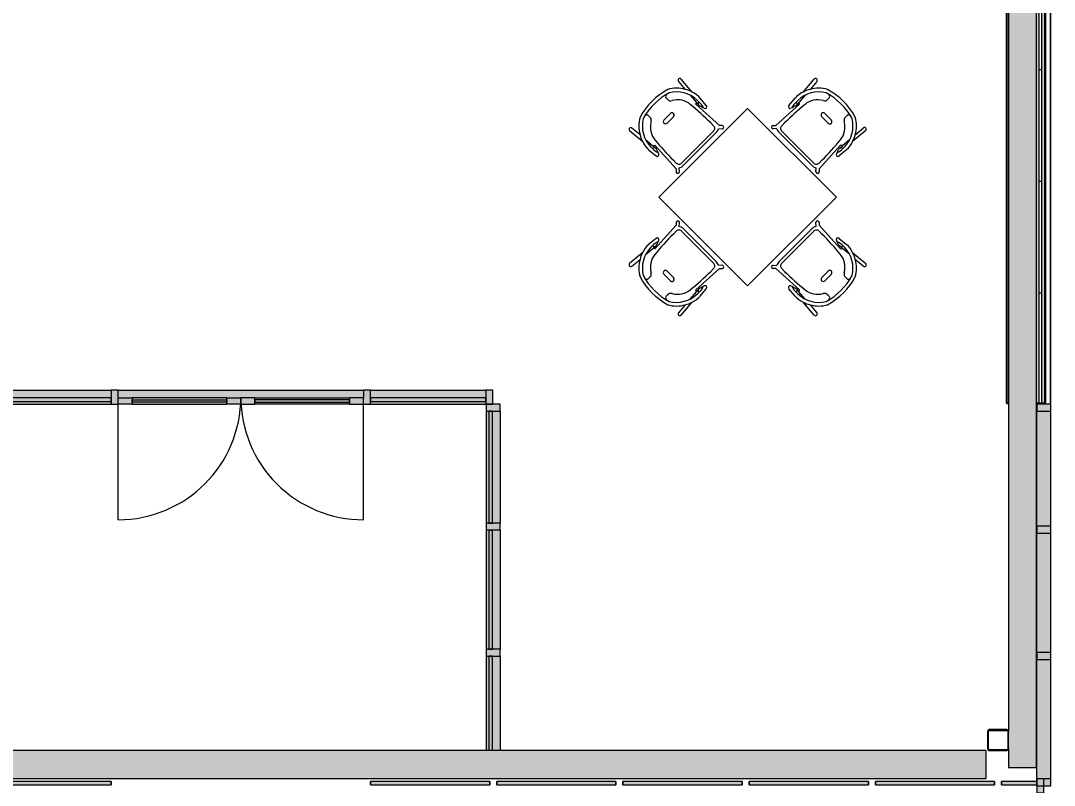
# Model space of a CAD drawing. Header units: inches. Extents: x 20461 to 27285, y -26063 to -19005.
# Drawn here: x 25990.1 to 26286.5, y -22797.3 to -22577.9 of the extents above; entities that cross this region are included whole.
import ezdxf

# ---------------------------------------------------------------- set-up
doc = ezdxf.new("R2010")
doc.units = ezdxf.units.IN
doc.header["$MEASUREMENT"] = 0
for name, color, linetype, lineweight in [('A-ANNO-DIMS', 211, 'Continuous', 9), ('A-ANNO-DIMS-256', 211, 'Continuous', 9), ('A-DOOR', 31, 'Continuous', 9), ('A-GLAZ-CURT', 52, 'Continuous', 9), ('A-GLAZ-CWMG', 51, 'Continuous', 9), ('A-WALL', 113, 'Continuous', 9), ('A-WALL-PATT', 111, 'Continuous', 25), ('C-BLDG-PADS', 91, 'Continuous', 9), ('C-TOPO', 7, 'Continuous', 9), ('I-FURN', 30, 'Continuous', 9), ('L-SITE-WALL', 31, 'Continuous', 9), ('S-BEAM', 12, 'Continuous', 9), ('S-COLS', 52, 'Continuous', 9)]:
    doc.layers.add(name, color=color, linetype=linetype, lineweight=lineweight)
doc.styles.add('Arial_1', font='arial.ttf', dxfattribs={"height": 23.60479})
doc.dimstyles.new('Linear_-_3_32__Arial', dxfattribs={"dimscale": 12, "dimtxt": 24, "dimasz": 2.666667, "dimexe": 2, "dimexo": 1.333333, "dimgap": 1.333333, "dimtad": 1, "dimdec": 0, "dimzin": 1, "dimdsep": 46, "dimlunit": 4, "dimtxsty": 'Arial_1', "dimblk1": 'OBLIQUE', "dimblk2": 'OBLIQUE', "dimsah": 1, "dimcen": 0.09, "dimdle": 2, "dimazin": 0, "dimtfac": 1, "dimtdec": 4, "dimtix": 1, "dimtmove": 1, "dimatfit": 3, "dimfxl": 1, "dimtvp": 1, "dimtfill": 1, "dimfrac": 2, "dimtolj": 1, "dimtzin": 0, "dimarcsym": 2})

# ---------------------------------------------------------------- blocks, each defined once
blk = doc.blocks.new('HSS-Hollow Structural Section-Column - HSS6X6X1_4-V10-Site Plan - Phase 1')
at = {"layer": 'S-COLS', "lineweight": 15}
for p, q in [((2.534, 3), (-2.534, 3)), ((-3, 2.534), (-3, -2.534)), ((-2.767, -2.534), (-2.767, 2.534)), ((-2.534, 2.767), (2.534, 2.767)), ((2.767, 2.534), (2.767, -2.534)), ((3, -2.534), (3, 2.534)), ((2.534, -2.767), (-2.534, -2.767)), ((-2.534, -3), (2.534, -3))]:
    blk.add_line(p, q, dxfattribs=at)
for centre, radius, start, end in [((-2.534, 2.534), 0.466, 90, 180), ((2.534, 2.534), 0.466, 360, 90), ((-2.534, 2.534), 0.233, 90, 180), ((2.534, 2.534), 0.233, 0, 90), ((-2.534, -2.534), 0.466, 180, 270), ((-2.534, -2.534), 0.233, 180, 270), ((2.534, -2.534), 0.466, 270, 360), ((2.534, -2.534), 0.233, 270, 360)]:
    blk.add_arc(centre, radius, start, end, dxfattribs=at)
blk = doc.blocks.new('Girt_C - 8_D-841280-Site Plan - Phase 1')
at = {"layer": 'S-BEAM'}
for points in [[(26273.58, -22792.3), (26273.58, -22348.18), (26273.39, -22348.18), (26273.45, -22792.3)], [(26281.2, -22792.3), (26281.2, -22348.18), (26273.58, -22348.18), (26273.58, -22792.3), (26275.37, -22792.3)], [(26281.34, -22792.3), (26281.39, -22792.3), (26281.34, -22348.18), (26281.2, -22348.18), (26281.2, -22792.3)]]:
    blk.add_hatch(color=256, dxfattribs=at).paths.add_polyline_path(points, flags=0)
for p, q in [((26273.39, -22348.18), (26273.39, -22781.77)), ((26281.39, -22792.3), (26281.39, -22348.18)), ((26273.39, -22786.84), (26273.39, -22792.3)), ((26273.58, -22792.3), (26273.39, -22792.3)), ((26281.2, -22792.3), (26273.58, -22792.3)), ((26281.39, -22792.3), (26281.2, -22792.3))]:
    blk.add_line(p, q, dxfattribs=at)
blk = doc.blocks.new('Girt_C - 8_D-757212-Site Plan - Phase 1')
at = {"layer": 'S-BEAM'}
for points in [[(26266.89, -22787.49), (26266.89, -22787.3), (24627.39, -22787.4), (24627.39, -22787.49), (26163.21, -22787.49)], [(26266.89, -22795.12), (26266.89, -22787.49), (24627.39, -22787.49), (24627.39, -22795.12), (26163.21, -22795.12)], [(26266.89, -22795.3), (26266.89, -22795.12), (24627.39, -22795.21), (24627.39, -22795.3), (26163.21, -22795.3)]]:
    blk.add_hatch(color=256, dxfattribs=at).paths.add_polyline_path(points, flags=0)
for p, q in [((26266.89, -22787.3), (25983.42, -22787.3)), ((26266.89, -22787.3), (26266.89, -22787.49)), ((26266.89, -22787.49), (26266.89, -22795.12)), ((24627.39, -22795.3), (26266.89, -22795.3)), ((26266.89, -22795.12), (26266.89, -22795.3))]:
    blk.add_line(p, q, dxfattribs=at)
blk = doc.blocks.new('Falcon 7700 Series Pedestal Base - 36_ Square Top x 30_ - Wheelchair Height-460525-Site Plan - Phase 1')
at = {"layer": 'I-FURN'}
for p, q in [((18, 18), (-18, 18)), ((-18, 18), (-18, -18)), ((18, -18), (18, 18)), ((-18, -18), (18, -18))]:
    blk.add_line(p, q, dxfattribs=at)
blk = doc.blocks.new('HermanMiller_Collection_Air-Chair_SideChair_Arms - Arms-457867-Site Plan - Phase 1')
at = {"layer": 'I-FURN'}
for p, q in [((-3.55, 10.02), (-8.45, 10.45)), ((-8.45, 9.45), (-5.47, 9.18)), ((-3.35, 9.02), (-0.6, 8.8)), ((2.04, 10.2), (-0.69, 10.45)), ((0.77, 8.78), (2.2, 9.22)), ((9.32, 9.33), (8.79, 8.8)), ((-0.34, 8.32), (-0.6, 8.8)), ((-0.6, 8.8), (0.38, 8.73)), ((8.79, 8.8), (-0.34, 8.32)), ((6.45, 7.57), (7.62, 7.57)), ((8.7, 6.35), (8.7, -6.35)), ((9.17, 7.94), (10.01, 8.64)), ((9.52, -6.69), (9.52, 6.69)), ((-3.6, 1.35), (-3.6, -1.35)), ((-2.35, -1.35), (-2.35, 1.35)), ((-3.35, -9.02), (-0.6, -8.8)), ((-0.6, -8.8), (-0.34, -8.32)), ((0.38, -8.73), (-0.6, -8.8)), ((-0.34, -8.32), (8.79, -8.8)), ((2.2, -9.22), (0.77, -8.78)), ((6.45, -7.57), (7.62, -7.57)), ((8.79, -8.8), (9.32, -9.33)), ((10.01, -8.64), (9.17, -7.94)), ((-5.47, -9.18), (-8.45, -9.45)), ((-8.45, -10.45), (-3.55, -10.02)), ((-0.69, -10.45), (2.04, -10.2))]:
    blk.add_line(p, q, dxfattribs=at)
for centre, radius, start, end in [((-1.51, 1.66), 8.5, 117.7851, 152.2149), ((-8.45, 9.95), 0.5, 90, 270), ((-0.65, 0.76), 8.69, 90.7893, 148.9202), ((-2.46, 4.97), 5.17, 102.2096, 125.548), ((-1.25, 4.41), 6.06, 84.7201, 112.311), ((-0.51, -9.88), 19.32, 84.4222, 90.7893), ((0.44, 9.26), 0.53, 159.7405, 262.7198), ((1.81, 9.64), 0.521, 212.9555, 275.0445), ((2.06, 9.7), 0.499, 287, 91.3054), ((9.66, 8.99), 0.49, 315, 135), ((-0.23, 0.83), 6.63, 124.5004, 148.6439), ((-0.92, 1.66), 5.55, 95.4677, 123.4626), ((6.58, -76.67), 84.24, 90.0911, 95.4677), ((0.45, 9.65), 0.924, 265.6115, 290.3639), ((7.62, 6.48), 1.09, 353.2467, 90.0911), ((7.56, 6.82), 1.97, 356.1033, 34.6542), ((9.93, 0), 19.77, 163.4787, 196.5213), ((9.93, 0), 18.77, 163.7855, 196.2145), ((-7.66, 5.36), 2.08, 305.4968, 328.6439), ((-2.98, 1.35), 0.625, 360, 180), ((-2.98, -1.35), 0.625, 180, 360), ((-1.51, -1.66), 8.5, 207.7851, 242.2149), ((-0.65, -0.76), 8.69, 211.0798, 269.2107), ((-7.66, -5.36), 2.08, 31.3561, 54.5032), ((-0.23, -0.83), 6.63, 211.3561, 235.4996), ((-0.92, -1.66), 5.55, 236.5374, 264.5323), ((6.58, 76.67), 84.24, 264.5323, 269.9089), ((0.44, -9.26), 0.53, 97.2802, 200.2595), ((0.45, -9.65), 0.924, 69.6361, 94.3885), ((7.62, -6.48), 1.09, 269.9089, 6.7533), ((7.56, -6.82), 1.97, 325.3458, 3.8967), ((9.66, -8.99), 0.49, 225, 45), ((-8.45, -9.95), 0.5, 90, 270), ((-2.46, -4.97), 5.17, 234.452, 257.7904), ((-1.25, -4.41), 6.06, 247.689, 275.2799), ((-0.51, 9.88), 19.32, 269.2107, 275.5778), ((1.81, -9.64), 0.521, 84.9555, 147.0445), ((2.06, -9.7), 0.499, 268.6946, 73)]:
    blk.add_arc(centre, radius, start, end, dxfattribs=at)
for centre, major_axis, ratio, start_param, end_param in [((-7.46, 6.92), (0.03, 3.66), 0.320235, 2.34328, 2.536765), ((-7.87, 5.38), (-0.03, 1.79), 0.298783, 2.522217, 3.153947), ((-7.46, -6.92), (-0.03, 3.66), 0.320235, 0.604828, 0.798312), ((-7.87, -5.38), (0.03, 1.79), 0.298783, 6.270831, 6.902561)]:
    blk.add_ellipse(centre, major_axis=major_axis, ratio=ratio, start_param=start_param, end_param=end_param, dxfattribs=at)
for points in [[(-6.45, 3.67), (-6.52, 3.66), (-6.67, 3.64), (-6.9, 3.62), (-7.13, 3.61), (-7.4, 3.6), (-7.65, 3.59), (-7.83, 3.59)], [(-6.45, -3.67), (-6.52, -3.66), (-6.67, -3.64), (-6.9, -3.62), (-7.13, -3.61), (-7.4, -3.6), (-7.65, -3.59), (-7.83, -3.59)]]:
    blk.add_open_spline(points, degree=3, knots=[-1, -1, -1, -1, -0.75, -0.5, -0.375, -0.25, 0, 0, 0, 0], dxfattribs=at)
blk = doc.blocks.new('HermanMiller_Collection_Air-Chair_SideChair_Arms - Arms-460524-Site Plan - Phase 1')
at = {"layer": 'I-FURN'}
for p, q in [((-8.45, 10.45), (-3.55, 10.02)), ((-5.47, 9.18), (-8.45, 9.45)), ((-3.35, 9.02), (-0.6, 8.8)), ((-0.69, 10.45), (2.04, 10.2)), ((2.2, 9.22), (0.77, 8.78)), ((8.79, 8.8), (9.32, 9.33)), ((-0.6, 8.8), (-0.34, 8.32)), ((0.38, 8.73), (-0.6, 8.8)), ((-0.34, 8.32), (8.79, 8.8)), ((6.45, 7.57), (7.62, 7.57)), ((8.7, -6.35), (8.7, 6.35)), ((10.01, 8.64), (9.17, 7.94)), ((9.52, 6.69), (9.52, -6.69)), ((-3.6, -1.35), (-3.6, 1.35)), ((-2.35, 1.35), (-2.35, -1.35)), ((-3.35, -9.02), (-0.6, -8.8)), ((-0.34, -8.32), (-0.6, -8.8)), ((-0.6, -8.8), (0.38, -8.73)), ((8.79, -8.8), (-0.34, -8.32)), ((0.77, -8.78), (2.2, -9.22)), ((6.45, -7.57), (7.62, -7.57)), ((9.32, -9.33), (8.79, -8.8)), ((9.17, -7.94), (10.01, -8.64)), ((-8.45, -9.45), (-5.47, -9.18)), ((-3.55, -10.02), (-8.45, -10.45)), ((2.04, -10.2), (-0.69, -10.45))]:
    blk.add_line(p, q, dxfattribs=at)
for centre, radius, start, end in [((-1.51, 1.66), 8.5, 117.7851, 152.2149), ((-8.45, 9.95), 0.5, 90, 270), ((-0.65, 0.76), 8.69, 90.7893, 148.9202), ((-2.46, 4.97), 5.17, 102.2096, 125.548), ((-1.25, 4.41), 6.06, 84.7201, 112.311), ((-0.51, -9.88), 19.32, 84.4222, 90.7893), ((0.44, 9.26), 0.53, 159.7405, 262.7198), ((1.81, 9.64), 0.521, 212.9555, 275.0445), ((2.06, 9.7), 0.499, 287, 91.3054), ((9.66, 8.99), 0.49, 315, 135), ((-0.23, 0.83), 6.63, 124.5004, 148.6439), ((-0.92, 1.66), 5.55, 95.4677, 123.4626), ((6.58, -76.67), 84.24, 90.0911, 95.4677), ((0.45, 9.65), 0.924, 265.6115, 290.3639), ((7.62, 6.48), 1.09, 353.2467, 90.0911), ((7.56, 6.82), 1.97, 356.1033, 34.6542), ((9.93, 0), 19.77, 163.4787, 196.5213), ((9.93, 0), 18.77, 163.7855, 196.2145), ((-7.66, 5.36), 2.08, 305.4968, 328.6439), ((-2.98, 1.35), 0.625, 0, 180), ((-2.98, -1.35), 0.625, 180, 0), ((-1.51, -1.66), 8.5, 207.7851, 242.2149), ((-0.65, -0.76), 8.69, 211.0798, 269.2107), ((-7.66, -5.36), 2.08, 31.3561, 54.5032), ((-0.23, -0.83), 6.63, 211.3561, 235.4996), ((-0.92, -1.66), 5.55, 236.5374, 264.5323), ((6.58, 76.67), 84.24, 264.5323, 269.9089), ((0.44, -9.26), 0.53, 97.2802, 200.2595), ((0.45, -9.65), 0.924, 69.6361, 94.3885), ((7.62, -6.48), 1.09, 269.9089, 6.7533), ((7.56, -6.82), 1.97, 325.3458, 3.8967), ((9.66, -8.99), 0.49, 225, 45), ((-8.45, -9.95), 0.5, 90, 270), ((-2.46, -4.97), 5.17, 234.452, 257.7904), ((-1.25, -4.41), 6.06, 247.689, 275.2799), ((-0.51, 9.88), 19.32, 269.2107, 275.5778), ((1.81, -9.64), 0.521, 84.9555, 147.0445), ((2.06, -9.7), 0.499, 268.6946, 73)]:
    blk.add_arc(centre, radius, start, end, dxfattribs=at)
for centre, major_axis, ratio, start_param, end_param in [((-7.46, 6.92), (0.03, 3.66), 0.320235, 2.34328, 2.536765), ((-7.87, 5.38), (-0.03, 1.79), 0.298783, 2.522217, 3.153947), ((-7.46, -6.92), (-0.03, 3.66), 0.320235, 0.604828, 0.798312), ((-7.87, -5.38), (0.03, 1.79), 0.298783, 6.270831, 6.902561)]:
    blk.add_ellipse(centre, major_axis=major_axis, ratio=ratio, start_param=start_param, end_param=end_param, dxfattribs=at)
for points in [[(-6.45, 3.67), (-6.52, 3.66), (-6.67, 3.64), (-6.9, 3.62), (-7.13, 3.61), (-7.4, 3.6), (-7.65, 3.59), (-7.83, 3.59)], [(-6.45, -3.67), (-6.52, -3.66), (-6.67, -3.64), (-6.9, -3.62), (-7.13, -3.61), (-7.4, -3.6), (-7.65, -3.59), (-7.83, -3.59)]]:
    blk.add_open_spline(points, degree=3, knots=[-1, -1, -1, -1, -0.75, -0.5, -0.375, -0.25, 0, 0, 0, 0], dxfattribs=at)
blk = doc.blocks.new('System Panel - Glazed-827451-Site Plan - Phase 1')
at = {"layer": 'A-GLAZ-CURT', "transparency": 33554649}
blk.add_hatch(color=256, dxfattribs=at).paths.add_polyline_path([(-16.53, 0.25), (16.53, 0.25), (16.53, 1.25), (-16.53, 1.25)], flags=0)
at = {"layer": 'A-GLAZ-CURT'}
for p, q in [((16.53, 1.25), (-16.53, 1.25)), ((-16.53, 1.25), (-16.53, 0.25)), ((-16.53, 0.25), (-16.53, 1.25)), ((16.53, 1.25), (-16.53, 1.25)), ((-16.53, 0.25), (16.53, 0.25)), ((-16.53, 0.25), (16.53, 0.25)), ((16.53, 0.25), (16.53, 1.25)), ((16.53, 1.25), (16.53, 0.25))]:
    blk.add_line(p, q, dxfattribs=at)
blk = doc.blocks.new('System Panel - Glazed-827454-Site Plan - Phase 1')
at = {"layer": 'A-GLAZ-CURT', "transparency": 33554649}
blk.add_hatch(color=256, dxfattribs=at).paths.add_polyline_path([(17.09, 0.25), (17.09, 1.25), (-17.09, 1.25), (-17.09, 0.25)], flags=0)
at = {"layer": 'A-GLAZ-CURT'}
for p, q in [((17.09, 1.25), (-17.09, 1.25)), ((-17.09, 1.25), (-17.09, 0.25)), ((-17.09, 0.25), (-17.09, 1.25)), ((17.09, 1.25), (-17.09, 1.25)), ((-17.09, 0.25), (17.09, 0.25)), ((-17.09, 0.25), (17.09, 0.25)), ((17.09, 0.25), (17.09, 1.25)), ((17.09, 1.25), (17.09, 0.25))]:
    blk.add_line(p, q, dxfattribs=at)
blk = doc.blocks.new('Rectangular Mullion - Rectangular Mullion 1-827457-Site Plan - Phase 1')
at = {"layer": 'A-GLAZ-CWMG'}
blk.add_hatch(color=256, dxfattribs=at).paths.add_polyline_path([(0, 2), (0, -2), (-2, -2), (-2, 2)], flags=0)
at = {"layer": 'A-GLAZ-CWMG', "lineweight": 13}
for p, q in [((-2, 2), (0, 2)), ((-2, -2), (-2, 2)), ((0, 2), (0, -2)), ((0, -2), (-2, -2))]:
    blk.add_line(p, q, dxfattribs=at)
blk = doc.blocks.new('System Panel - Glazed-827461-Site Plan - Phase 1')
at = {"layer": 'A-GLAZ-CURT', "transparency": 33554649}
blk.add_hatch(color=256, dxfattribs=at).paths.add_polyline_path([(-5.06, 0.25), (5.06, 0.25), (5.06, 1.25), (-5.06, 1.25)], flags=0)
at = {"layer": 'A-GLAZ-CURT'}
for p, q in [((5.06, 1.25), (-5.06, 1.25)), ((-5.06, 1.25), (-5.06, 0.25)), ((-5.06, 0.25), (-5.06, 1.25)), ((5.06, 1.25), (-5.06, 1.25)), ((-5.06, 0.25), (5.06, 0.25)), ((-5.06, 0.25), (5.06, 0.25)), ((5.06, 0.25), (5.06, 1.25)), ((5.06, 1.25), (5.06, 0.25))]:
    blk.add_line(p, q, dxfattribs=at)
blk = doc.blocks.new('Rectangular Mullion - Rectangular Mullion 1-769360-Site Plan - Phase 1')
at = {"layer": 'A-GLAZ-CWMG'}
blk.add_hatch(color=256, dxfattribs=at).paths.add_polyline_path([(26285.52, -22722.99), (26285.52, -22689.93), (26281.52, -22689.93), (26281.52, -22722.99)], flags=0)
for p, q in [((26281.52, -22722.99), (26281.52, -22689.93)), ((26285.52, -22722.99), (26285.52, -22689.93))]:
    blk.add_line(p, q, dxfattribs=at)
blk = doc.blocks.new('Rectangular Mullion - Rectangular Mullion 1-769200-Site Plan - Phase 1')
at = {"layer": 'A-GLAZ-CWMG'}
blk.add_hatch(color=256, dxfattribs=at).paths.add_polyline_path([(26281.52, -22795.43), (26285.52, -22795.43), (26285.52, -22761.18), (26281.52, -22761.18), (26281.52, -22773.58)], flags=0)
for p, q in [((26281.52, -22795.43), (26281.52, -22761.18)), ((26285.52, -22795.43), (26285.52, -22761.18)), ((26281.52, -22796.18), (26281.52, -22795.43)), ((26281.52, -22796.37), (26281.52, -22796.18))]:
    blk.add_line(p, q, dxfattribs=at)
blk = doc.blocks.new('Rectangular Mullion - Rectangular Mullion 1-827436-Site Plan - Phase 1')
at = {"layer": 'A-GLAZ-CWMG'}
blk.add_hatch(color=256, dxfattribs=at).paths.add_polyline_path([(-2, -2), (-2, 2), (0, 2), (0, -2)], flags=0)
at = {"layer": 'A-GLAZ-CWMG', "lineweight": 13}
for p, q in [((-2, 2), (0, 2)), ((-2, -2), (-2, 2)), ((0, 2), (0, -2)), ((0, -2), (-2, -2))]:
    blk.add_line(p, q, dxfattribs=at)
blk = doc.blocks.new('Rectangular Mullion - Rectangular Mullion 1-827439-Site Plan - Phase 1')
at = {"layer": 'A-GLAZ-CWMG'}
blk.add_hatch(color=256, dxfattribs=at).paths.add_polyline_path([(-2, -2), (0, -2), (0, 2), (-2, 2)], flags=0)
at = {"layer": 'A-GLAZ-CWMG', "lineweight": 13}
for p, q in [((0, 2), (-2, 2)), ((-2, 2), (-2, -2)), ((0, -2), (0, 2)), ((-2, -2), (0, -2))]:
    blk.add_line(p, q, dxfattribs=at)
blk = doc.blocks.new('Rectangular Mullion - Rectangular Mullion 1-827430-Site Plan - Phase 1')
at = {"layer": 'A-GLAZ-CWMG'}
blk.add_hatch(color=256, dxfattribs=at).paths.add_polyline_path([(1, -2), (-1, -2), (-1, 2), (1, 2)], flags=0)
at = {"layer": 'A-GLAZ-CWMG', "lineweight": 13}
for p, q in [((-1, 2), (1, 2)), ((-1, -2), (-1, 2)), ((1, 2), (1, -2)), ((1, -2), (-1, -2))]:
    blk.add_line(p, q, dxfattribs=at)
blk = doc.blocks.new('Rectangular Mullion - Rectangular Mullion 1-V27-Site Plan - Phase 1')
at = {"layer": 'A-GLAZ-CWMG'}
blk.add_hatch(color=256, dxfattribs=at).paths.add_polyline_path([(26285.52, -22759.18), (26285.52, -22724.99), (26281.52, -22724.99), (26281.52, -22759.18)], flags=0)
for p, q in [((26281.52, -22759.18), (26281.52, -22724.99)), ((26285.52, -22759.18), (26285.52, -22724.99))]:
    blk.add_line(p, q, dxfattribs=at)
blk = doc.blocks.new('Rectangular Mullion - Rectangular Mullion 1-827464-Site Plan - Phase 1')
at = {"layer": 'A-GLAZ-CWMG'}
blk.add_hatch(color=256, dxfattribs=at).paths.add_polyline_path([(1, -2), (-1, -2), (-1, 2), (1, 2)], flags=0)
at = {"layer": 'A-GLAZ-CWMG', "lineweight": 13}
for p, q in [((-1, 2), (1, 2)), ((-1, -2), (-1, 2)), ((1, 2), (1, -2)), ((1, -2), (-1, -2))]:
    blk.add_line(p, q, dxfattribs=at)
blk = doc.blocks.new('System Panel - Glazed-836902-Site Plan - Phase 1')
at = {"layer": 'A-GLAZ-CURT', "transparency": 33554649}
blk.add_hatch(color=256, dxfattribs=at).paths.add_polyline_path([(-10.47, 0.25), (16.59, 0.25), (16.59, 1.25), (-10.47, 1.25)], flags=0)
at = {"layer": 'A-GLAZ-CURT'}
for p, q in [((16.59, 1.25), (-10.5, 1.25)), ((16.59, 1.25), (-10.5, 1.25)), ((-10.5, 0.25), (16.59, 0.25)), ((-10.5, 0.25), (16.59, 0.25)), ((16.59, 0.25), (16.59, 1.25)), ((16.59, 1.25), (16.59, 0.25))]:
    blk.add_line(p, q, dxfattribs=at)
blk = doc.blocks.new('System Panel - Glazed-V28-Site Plan - Phase 1')
at = {"layer": 'A-GLAZ-CURT', "transparency": 33554649}
blk.add_hatch(color=256, dxfattribs=at).paths.add_polyline_path([(-17.09, 0.25), (17.09, 0.25), (17.09, 1.25), (-17.09, 1.25)], flags=0)
at = {"layer": 'A-GLAZ-CURT'}
for p, q in [((17.09, 1.25), (-17.09, 1.25)), ((-17.09, 1.25), (-17.09, 0.25)), ((-17.09, 0.25), (-17.09, 1.25)), ((17.09, 1.25), (-17.09, 1.25)), ((-17.09, 0.25), (17.09, 0.25)), ((-17.09, 0.25), (17.09, 0.25)), ((17.09, 0.25), (17.09, 1.25)), ((17.09, 1.25), (17.09, 0.25))]:
    blk.add_line(p, q, dxfattribs=at)
blk = doc.blocks.new('System Panel - Glazed-836958-Site Plan - Phase 1')
at = {"layer": 'A-GLAZ-CURT', "transparency": 33554649}
blk.add_hatch(color=256, dxfattribs=at).paths.add_polyline_path([(-16.06, 0.25), (16.06, 0.25), (16.06, 1.25), (-16.06, 1.25)], flags=0)
at = {"layer": 'A-GLAZ-CURT'}
for p, q in [((16.06, 1.25), (-16.06, 1.25)), ((-16.06, 1.25), (-16.06, 0.25)), ((-16.06, 0.25), (-16.06, 1.25)), ((16.06, 1.25), (-16.06, 1.25)), ((-16.06, 0.25), (16.06, 0.25)), ((-16.06, 0.25), (16.06, 0.25)), ((16.06, 0.25), (16.06, 1.25)), ((16.06, 1.25), (16.06, 0.25))]:
    blk.add_line(p, q, dxfattribs=at)
blk = doc.blocks.new('Rectangular Mullion - Rectangular Mullion 1-780069-Site Plan - Phase 1')
at = {"layer": 'A-GLAZ-CWMG'}
h = blk.add_hatch(color=256, dxfattribs=at)
h.paths.add_polyline_path([(26123.64, -22795.43), (26127.64, -22795.43), (26127.64, -22795.3), (26123.64, -22795.3)], flags=0)
h.paths.add_polyline_path([(26123.64, -22787.3), (26124.39, -22787.3), (26124.39, -22760.24), (26123.64, -22760.24), (26123.64, -22773.58)], flags=0)
h.paths.add_polyline_path([(26125.39, -22787.3), (26127.64, -22787.3), (26127.64, -22760.24), (26125.39, -22760.24), (26125.39, -22773.58)], flags=0)
blk.add_hatch(color=256, dxfattribs=at).paths.add_polyline_path([(26125.39, -22787.3), (26125.39, -22760.24), (26124.39, -22760.24), (26124.39, -22787.3)], flags=0)
for p, q in [((26123.64, -22760.24), (26123.64, -22787.33)), ((26127.64, -22760.24), (26127.64, -22787.33)), ((26123.64, -22795.28), (26123.64, -22795.43)), ((26127.64, -22795.43), (26123.64, -22795.43)), ((26127.64, -22795.28), (26127.64, -22795.43))]:
    blk.add_line(p, q, dxfattribs=at)
blk = doc.blocks.new('Rectangular Mullion - Rectangular Mullion 1-V16-Site Plan - Phase 1')
at = {"layer": 'A-GLAZ-CWMG'}
h = blk.add_hatch(color=256, dxfattribs=at)
h.paths.add_polyline_path([(24462.02, -22364.05), (24496.2, -22364.05), (24496.2, -22363.3), (24462.02, -22363.3)], flags=0)
h.paths.add_polyline_path([(24462.02, -22362.3), (24496.2, -22362.3), (24496.2, -22360.05), (24462.02, -22360.05)], flags=0)
blk.add_hatch(color=256, dxfattribs=at).paths.add_polyline_path([(24496.2, -22363.3), (24496.2, -22362.3), (24462.02, -22362.3), (24462.02, -22363.3)], flags=0)
for p, q in [((24462.02, -22360.05), (24496.2, -22360.05)), ((24462.02, -22364.05), (24496.2, -22364.05))]:
    blk.add_line(p, q, dxfattribs=at)
blk = doc.blocks.new('Rectangular Mullion - Rectangular Mullion 1-780070-Site Plan - Phase 1')
at = {"layer": 'A-GLAZ-CWMG'}
h = blk.add_hatch(color=256, dxfattribs=at)
h.paths.add_polyline_path([(26125.39, -22722.05), (26127.64, -22722.05), (26127.64, -22689.93), (26125.39, -22689.93)], flags=0)
h.paths.add_polyline_path([(26123.64, -22722.05), (26124.39, -22722.05), (26124.39, -22689.93), (26123.64, -22689.93)], flags=0)
blk.add_hatch(color=256, dxfattribs=at).paths.add_polyline_path([(26125.39, -22722.05), (26125.39, -22689.93), (26124.39, -22689.93), (26124.39, -22722.05)], flags=0)
for p, q in [((26123.64, -22689.93), (26123.64, -22722.05)), ((26127.64, -22689.93), (26127.64, -22722.05))]:
    blk.add_line(p, q, dxfattribs=at)
blk = doc.blocks.new('Rectangular Mullion - Rectangular Mullion 1-836904-Site Plan - Phase 1')
at = {"layer": 'A-GLAZ-CWMG'}
blk.add_hatch(color=256, dxfattribs=at).paths.add_polyline_path([(-2, 2), (0, 2), (0, -2), (-2, -2)], flags=0)
at = {"layer": 'A-GLAZ-CWMG', "lineweight": 13}
for p, q in [((-2, 2), (0, 2)), ((-2, -2), (-2, 2)), ((0, 2), (0, -2)), ((0, -2), (-2, -2))]:
    blk.add_line(p, q, dxfattribs=at)
blk = doc.blocks.new('Rectangular Mullion - Rectangular Mullion 1-827470-Site Plan - Phase 1')
at = {"layer": 'A-GLAZ-CWMG'}
blk.add_hatch(color=256, dxfattribs=at).paths.add_polyline_path([(-1, 2), (1, 2), (1, -2), (-1, -2)], flags=0)
at = {"layer": 'A-GLAZ-CWMG', "lineweight": 13}
for p, q in [((-1, 2), (1, 2)), ((-1, -2), (-1, 2)), ((1, 2), (1, -2)), ((1, -2), (-1, -2))]:
    blk.add_line(p, q, dxfattribs=at)
blk = doc.blocks.new('System Panel - Glazed-V29-Site Plan - Phase 1')
at = {"layer": 'A-GLAZ-CURT', "transparency": 33554649}
blk.add_hatch(color=256, dxfattribs=at).paths.add_polyline_path([(-16.53, 1.25), (-16.53, 0.25), (16.53, 0.25), (16.53, 1.25)], flags=0)
at = {"layer": 'A-GLAZ-CURT'}
for p, q in [((16.53, 1.25), (-16.53, 1.25)), ((-16.53, 1.25), (-16.53, 0.25)), ((-16.53, 0.25), (-16.53, 1.25)), ((16.53, 1.25), (-16.53, 1.25)), ((-16.53, 0.25), (16.53, 0.25)), ((-16.53, 0.25), (16.53, 0.25)), ((16.53, 0.25), (16.53, 1.25)), ((16.53, 1.25), (16.53, 0.25))]:
    blk.add_line(p, q, dxfattribs=at)
blk = doc.blocks.new('Door_Single_Storefront - one-827453-Site Plan - Phase 1')
at = {"layer": 'A-DOOR'}
h = blk.add_hatch(color=256, dxfattribs=at)
h.paths.add_polyline_path([(13.59375, 2), (13.59375, 0.25), (17.59375, 0.25), (17.59375, 2)], flags=0)
h.paths.add_polyline_path([(-17.59375, 2), (-17.59375, 0.25), (-13.59375, 0.25), (-13.59375, 2)], flags=0)
h = blk.add_hatch(color=256, dxfattribs=at)
h.paths.add_polyline_path([(13.59375, 2), (-13.59375, 2), (-13.59375, 1.5), (13.59375, 1.5)], flags=0)
h.paths.add_polyline_path([(-13.59375, 0.75), (-13.59375, 0.25), (13.59375, 0.25), (13.59375, 0.75)], flags=0)
blk.add_hatch(color=256, dxfattribs=at).paths.add_polyline_path([(13.59375, 1.5), (-13.59375, 1.5), (-13.59375, 0.75), (13.59375, 0.75)], flags=0)
for p, q in [((-17.59375, 35.1875), (-17.59375, 0)), ((-13.59375, 2), (-17.59375, 2)), ((-17.59375, 2), (-17.59375, 0.25)), ((-17.59375, 0.25), (-13.59375, 0.25)), ((-13.59375, 0.25), (-13.59375, 2)), ((-13.59375, 2), (13.59375, 2)), ((13.59375, 1.5), (-13.59375, 1.5)), ((-13.59375, 1.5), (-13.59375, 0.75)), ((-13.59375, 0.75), (13.59375, 0.75)), ((13.59375, 0.25), (-13.59375, 0.25)), ((17.59375, 2), (13.59375, 2)), ((13.59375, 2), (13.59375, 0.25)), ((13.59375, 0.75), (13.59375, 1.5)), ((13.59375, 0.25), (17.59375, 0.25)), ((17.59375, 0.25), (17.59375, 2))]:
    blk.add_line(p, q, dxfattribs=at)
blk.add_arc((-17.59375, 0), 35.1875, 360, 90, dxfattribs=at)
blk = doc.blocks.new('Door_Single_Storefront - one-827452-Site Plan - Phase 1')
at = {"layer": 'A-DOOR'}
h = blk.add_hatch(color=256, dxfattribs=at)
h.paths.add_polyline_path([(13.59375, -2), (17.59375, -2), (17.59375, -0.25), (13.59375, -0.25)], flags=0)
h.paths.add_polyline_path([(-13.59375, -2), (-13.59375, -0.25), (-17.59375, -0.25), (-17.59375, -2)], flags=0)
h = blk.add_hatch(color=256, dxfattribs=at)
h.paths.add_polyline_path([(13.59375, -2), (13.59375, -1.5), (-13.59375, -1.5), (-13.59375, -2)], flags=0)
h.paths.add_polyline_path([(13.59375, -0.75), (13.59375, -0.25), (-13.59375, -0.25), (-13.59375, -0.75)], flags=0)
blk.add_hatch(color=256, dxfattribs=at).paths.add_polyline_path([(13.59375, -1.5), (13.59375, -0.75), (-13.59375, -0.75), (-13.59375, -1.5)], flags=0)
for p, q in [((-17.59375, -35.1875), (-17.59375, 0)), ((-17.59375, -2), (-17.59375, -0.25)), ((-17.59375, -0.25), (-13.59375, -0.25)), ((-13.59375, -2), (-17.59375, -2)), ((-13.59375, -0.25), (-13.59375, -2)), ((13.59375, -0.25), (-13.59375, -0.25)), ((-13.59375, -1.5), (-13.59375, -0.75)), ((-13.59375, -0.75), (13.59375, -0.75)), ((13.59375, -1.5), (-13.59375, -1.5)), ((-13.59375, -2), (13.59375, -2)), ((13.59375, -2), (13.59375, -0.25)), ((13.59375, -0.25), (17.59375, -0.25)), ((13.59375, -0.75), (13.59375, -1.5)), ((17.59375, -2), (13.59375, -2)), ((17.59375, -0.25), (17.59375, -2))]:
    blk.add_line(p, q, dxfattribs=at)
blk.add_arc((-17.59375, 0), 35.1875, 270, 0, dxfattribs=at)
blk = doc.blocks.new('Rectangular Mullion - Rectangular Mullion 1-775617-Site Plan - Phase 1')
at = {"layer": 'A-GLAZ-CWMG'}
h = blk.add_hatch(color=256, dxfattribs=at)
h.paths.add_polyline_path([(26090.45, -22687.93), (26123.52, -22687.93), (26123.52, -22687.18), (26090.45, -22687.18)], flags=0)
h.paths.add_polyline_path([(26090.45, -22686.18), (26123.52, -22686.18), (26123.52, -22683.93), (26090.45, -22683.93)], flags=0)
blk.add_hatch(color=256, dxfattribs=at).paths.add_polyline_path([(26123.52, -22687.18), (26123.52, -22686.18), (26090.45, -22686.18), (26090.45, -22687.18)], flags=0)
for p, q in [((26090.45, -22683.93), (26123.52, -22683.93)), ((26090.45, -22687.93), (26123.52, -22687.93))]:
    blk.add_line(p, q, dxfattribs=at)
blk = doc.blocks.new('Rectangular Mullion - Rectangular Mullion 1-769168-Site Plan - Phase 1')
at = {"layer": 'A-GLAZ-CWMG'}
blk.add_hatch(color=256, dxfattribs=at).paths.add_polyline_path([(24368.72, -22362.3), (24387.64, -22362.3), (24387.64, -22360.05), (24352.45, -22360.05), (24352.45, -22362.3), (24356.45, -22362.3)], flags=0)
blk.add_line((24352.45, -22360.05), (24387.64, -22360.05), dxfattribs=at)
blk = doc.blocks.new('Rectangular Mullion - Rectangular Mullion 1-769169-Site Plan - Phase 1')
at = {"layer": 'A-GLAZ-CWMG'}
blk.add_hatch(color=256, dxfattribs=at).paths.add_polyline_path([(24348.45, -22362.3), (24352.45, -22362.3), (24352.45, -22360.05), (24317.27, -22360.05), (24317.27, -22362.3), (24321.27, -22362.3)], flags=0)
blk.add_line((24317.27, -22360.05), (24352.45, -22360.05), dxfattribs=at)
blk = doc.blocks.new('Rectangular Mullion - Rectangular Mullion 1-771670-Site Plan - Phase 1')
at = {"layer": 'A-GLAZ-CWMG'}
h = blk.add_hatch(color=256, dxfattribs=at)
h.paths.add_polyline_path([(25983.02, -22687.93), (26016.08, -22687.93), (26016.08, -22687.18), (25983.02, -22687.18)], flags=0)
h.paths.add_polyline_path([(25983.02, -22686.18), (26016.08, -22686.18), (26016.08, -22683.93), (25983.02, -22683.93)], flags=0)
blk.add_hatch(color=256, dxfattribs=at).paths.add_polyline_path([(26016.08, -22687.18), (26016.08, -22686.18), (25983.02, -22686.18), (25983.02, -22687.18)], flags=0)
for p, q in [((25983.02, -22683.93), (26016.08, -22683.93)), ((25983.02, -22687.93), (26016.08, -22687.93))]:
    blk.add_line(p, q, dxfattribs=at)
blk = doc.blocks.new('Rectangular Mullion - Rectangular Mullion 1-827475-Site Plan - Phase 1')
at = {"layer": 'A-GLAZ-CWMG'}
blk.add_hatch(color=256, dxfattribs=at).paths.add_polyline_path([(0, -2), (0, 2), (-2, 2), (-2, -2)], flags=0)
at = {"layer": 'A-GLAZ-CWMG', "lineweight": 13}
for p, q in [((0, 2), (-2, 2)), ((-2, 2), (-2, -2)), ((0, -2), (0, 2)), ((-2, -2), (0, -2))]:
    blk.add_line(p, q, dxfattribs=at)
blk = doc.blocks.new('Rectangular Mullion - Rectangular Mullion 1-V30-Site Plan - Phase 1')
at = {"layer": 'A-GLAZ-CWMG'}
blk.add_hatch(color=256, dxfattribs=at).paths.add_polyline_path([(-1, -2), (-1, 2), (1, 2), (1, -2)], flags=0)
at = {"layer": 'A-GLAZ-CWMG', "lineweight": 13}
for p, q in [((-1, 2), (1, 2)), ((-1, -2), (-1, 2)), ((1, 2), (1, -0.25)), ((1, -2), (-1, -2))]:
    blk.add_line(p, q, dxfattribs=at)
blk = doc.blocks.new('Rectangular Mullion - Rectangular Mullion 1-V31-Site Plan - Phase 1')
at = {"layer": 'A-GLAZ-CWMG'}
blk.add_hatch(color=256, dxfattribs=at).paths.add_polyline_path([(-1, -2), (-1, 2), (1, 2), (1, -2)], flags=0)
at = {"layer": 'A-GLAZ-CWMG', "lineweight": 13}
for p, q in [((-1, 2), (1, 2)), ((-1, -0.25), (-1, 2)), ((1, 2), (1, -2)), ((1, -2), (-1, -2))]:
    blk.add_line(p, q, dxfattribs=at)
blk = doc.blocks.new('DIMBLOCK84-Site Plan - Phase 1')
at = {"layer": 'A-ANNO-DIMS-256'}
for p, q in [((26341.7, -22856.07), (26341.7, -22976.07)), ((26301.49, -22880.07), (26365.7, -22880.07)), ((26341.7, -22880.07), (26301.49, -22880.07)), ((26301.49, -22952.07), (26365.7, -22952.07)), ((26341.7, -22952.07), (26301.49, -22952.07))]:
    blk.add_line(p, q, dxfattribs=at)
at = {"layer": 'A-ANNO-DIMS-256', "lineweight": 50}
for p, q in [((26341.7, -22880.07), (26325.7, -22864.07)), ((26341.7, -22880.07), (26357.7, -22896.07)), ((26341.7, -22952.07), (26325.7, -22936.07)), ((26341.7, -22952.07), (26357.7, -22968.07))]:
    blk.add_line(p, q, dxfattribs=at)
at = {"layer": 'A-ANNO-DIMS-256'}
blk.add_ellipse((26341.7, -22740.48), major_axis=(0, 175.58), ratio=0.687378, start_param=3.141593, end_param=4.712389, dxfattribs=at)
at = {"layer": 'A-ANNO-DIMS-256', "color": 0, "attachment_point": 1, "rotation": 90, "line_spacing_factor": 0.938532, "style": 'Arial_1', "bg_fill": 3, "box_fill_scale": 1.25, "bg_fill_color": 0, "bg_fill_transparency": 0}
for s, insert, char_height, width in [('(1:12 RAMP SLOPE)', (26468.7, -22852.18), 23.6048, 368.64), ('6\' - 0"', (26431.77, -22740.48), 23.605, 100.5785)]:
    blk.add_mtext(s, dxfattribs=dict(at, insert=insert, char_height=char_height, width=width))
blk = doc.blocks.new('_Oblique')
at = {"color": 0, "linetype": 'ByBlock', "lineweight": -2}
blk.add_line((-0.5, -0.5), (0.5, 0.5), dxfattribs=at)

msp = doc.modelspace()

# ---------------------------------------------------------------- hatches: boundary and pattern name
at = {"layer": 'A-WALL-PATT', "lineweight": 9}
h = msp.add_hatch(dxfattribs=at)
h.set_pattern_fill('FP_8', color=256, style=0, pattern_type=2)
h.set_pattern_definition([(0, (0, 0), (0, 32), []), (90, (0, 0), (-32, 2e-15), [])])
h.paths.add_polyline_path([(26282.140225, -22687.67781), (26282.890225, -22687.67781), (26282.890225, -22337.55281), (26282.140225, -22337.55281), (26282.140225, -22554.258645)], flags=0)
at = {"layer": 'C-BLDG-PADS', "lineweight": 5}
h = msp.add_hatch(color=256, dxfattribs=at)
h.paths.add_polyline_path([(25803.765225, -22797.17781), (25834.015225, -22797.17781), (25834.015225, -22796.17781), (25803.765225, -22796.17781), (25803.765225, -22796.80281)], flags=0)
h.paths.add_polyline_path([(26281.202725, -22797.17781), (26281.515225, -22797.17781), (26281.515225, -22796.17781), (26271.390225, -22796.17781), (26271.390225, -22797.17781), (26281.20127, -22797.17781)], flags=0)
h.paths.add_polyline_path([(26160.827725, -22797.17781), (26160.827725, -22796.17781), (26126.640225, -22796.17781), (26126.640225, -22797.17781), (26127.640225, -22797.17781)], flags=0)
h.paths.add_polyline_path([(26090.452725, -22797.17781), (26124.640225, -22797.17781), (26124.640225, -22796.17781), (26090.452725, -22796.17781)], flags=0)
h.paths.add_polyline_path([(26197.015225, -22797.17781), (26197.015225, -22796.17781), (26162.827725, -22796.17781), (26162.827725, -22797.17781), (26163.214247, -22797.17781)], flags=0)
h.paths.add_polyline_path([(26016.077725, -22797.17781), (26016.077725, -22796.17781), (25983.015225, -22796.17781), (25983.015225, -22797.17781), (25994.980247, -22797.17781)], flags=0)
h.paths.add_polyline_path([(26233.202725, -22797.17781), (26233.202725, -22796.17781), (26199.015225, -22796.17781), (26199.015225, -22797.17781)], flags=0)
h.paths.add_polyline_path([(26269.390225, -22797.17781), (26269.390225, -22796.17781), (26235.202725, -22796.17781), (26235.202725, -22797.17781), (26266.890225, -22797.17781)], flags=0)
h.paths.add_polyline_path([(25080.015225, -22797.17781), (25110.265225, -22797.17781), (25110.265225, -22796.17781), (25080.015225, -22796.17781), (25080.015225, -22796.80281)], flags=0)
h.paths.add_polyline_path([(23584.265225, -22797.17781), (23614.515225, -22797.17781), (23614.515225, -22796.17781), (23584.265225, -22796.17781), (23584.265225, -22796.80281)], flags=0)
h.paths.add_polyline_path([(22812.265225, -22797.17781), (22842.515225, -22797.17781), (22842.515225, -22796.17781), (22812.265225, -22796.17781), (22812.265225, -22796.80281)], flags=0)
h.paths.add_polyline_path([(24208.577725, -22797.17781), (24241.765225, -22797.17781), (24241.765225, -22796.17781), (24208.577725, -22796.17781)], flags=0)
h.paths.add_polyline_path([(24170.390225, -22797.17781), (24170.390225, -22796.17781), (24136.202725, -22796.17781), (24136.202725, -22797.17781), (24144.406247, -22797.17781)], flags=0)
h.paths.add_polyline_path([(24101.265225, -22797.17781), (24134.202725, -22797.17781), (24134.202725, -22796.17781), (24101.265225, -22796.17781), (24101.265225, -22796.80281)], flags=0)
h.paths.add_polyline_path([(22069.452725, -22797.17781), (22095.765225, -22797.17781), (22095.765225, -22796.17781), (22061.577725, -22796.17781), (22061.577725, -22797.17781), (22068.995387, -22797.17781)], flags=0)
h.paths.add_polyline_path([(22206.327725, -22797.17781), (22240.515225, -22797.17781), (22240.515225, -22796.17781), (22206.327725, -22796.17781)], flags=0)
h.paths.add_polyline_path([(22421.452725, -22797.17781), (22421.452725, -22796.17781), (22387.265225, -22796.17781), (22387.265225, -22797.17781)], flags=0)
h.paths.add_polyline_path([(22456.515225, -22797.17781), (22456.515225, -22796.17781), (22423.452725, -22796.17781), (22423.452725, -22797.17781)], flags=0)
h.paths.add_polyline_path([(22097.765225, -22797.17781), (22131.952725, -22797.17781), (22131.952725, -22796.17781), (22097.765225, -22796.17781)], flags=0)
h.paths.add_polyline_path([(22242.515225, -22797.17781), (22276.702725, -22797.17781), (22276.702725, -22796.17781), (22242.515225, -22796.17781)], flags=0)
h.paths.add_polyline_path([(22278.702725, -22797.17781), (22312.890225, -22797.17781), (22312.890225, -22796.17781), (22278.702725, -22796.17781)], flags=0)
h.paths.add_polyline_path([(22204.327725, -22797.17781), (22204.327725, -22796.17781), (22170.140225, -22796.17781), (22170.140225, -22797.17781)], flags=0)
h.paths.add_polyline_path([(22314.890225, -22797.17781), (22349.077725, -22797.17781), (22349.077725, -22796.17781), (22314.890225, -22796.17781)], flags=0)
h.paths.add_polyline_path([(22385.265225, -22797.17781), (22385.265225, -22796.17781), (22351.077725, -22796.17781), (22351.077725, -22797.17781)], flags=0)
h.paths.add_polyline_path([(22133.952725, -22797.17781), (22168.140225, -22797.17781), (22168.140225, -22796.17781), (22133.952725, -22796.17781)], flags=0)
h.paths.add_polyline_path([(22059.765225, -22793.42781), (22060.765225, -22793.42781), (22060.765225, -22761.17781), (22059.765225, -22761.17781), (22059.765225, -22786.17781)], flags=0)
h.paths.add_polyline_path([(24135.452725, -22787.30281), (24136.452725, -22787.30281), (24136.452725, -22760.24031), (24135.452725, -22760.24031), (24135.452725, -22786.67781)], flags=0)
h.paths.add_polyline_path([(22059.765225, -22759.17781), (22060.765225, -22759.17781), (22060.765225, -22724.99031), (22059.765225, -22724.99031)], flags=0)
h.paths.add_polyline_path([(22059.765225, -22722.99031), (22060.765225, -22722.99031), (22060.765225, -22688.80281), (22059.765225, -22688.80281)], flags=0)
h.paths.add_polyline_path([(24136.452725, -22722.05281), (24136.452725, -22687.86531), (24135.452725, -22687.86531), (24135.452725, -22722.05281)], flags=0)
h.paths.add_polyline_path([(22059.765225, -22686.80281), (22060.765225, -22686.80281), (22060.765225, -22652.61531), (22059.765225, -22652.61531)], flags=0)
h.paths.add_polyline_path([(22059.765225, -22578.24031), (22060.765225, -22578.24031), (22060.765225, -22545.17781), (22059.765225, -22545.17781), (22059.765225, -22554.258645)], flags=0)
h.paths.add_polyline_path([(22059.765225, -22334.17781), (22060.765225, -22334.17781), (22060.765225, -22303.92781), (22059.765225, -22303.92781)], flags=0)
h.paths.add_polyline_path([(22059.765225, -21899.92781), (22060.765225, -21899.92781), (22060.765225, -21869.67781), (22059.765225, -21869.67781), (22059.765225, -21896.304645)], flags=0)
h.paths.add_polyline_path([(22060.765225, -21176.17781), (22060.765225, -21145.92781), (22059.765225, -21145.92781), (22059.765225, -21176.17781), (22060.140225, -21176.17781)], flags=0)
at = {"layer": 'L-SITE-WALL', "lineweight": 5}
for points in [[(26282.890225, -22687.67781), (26283.765225, -22687.67781), (26283.765225, -22336.67781), (26282.890225, -22336.67781), (26282.890225, -22554.258645)], [(26283.765225, -22687.67781), (26284.015225, -22687.67781), (26284.015225, -22336.42781), (26283.765225, -22336.42781), (26283.765225, -22554.258645)], [(26281.390225, -22687.67781), (26282.140225, -22687.67781), (26282.140225, -22338.30281), (26281.390225, -22338.30281), (26281.390225, -22554.258645)]]:
    msp.add_hatch(color=256, dxfattribs=at).paths.add_polyline_path(points, flags=0)
at = {"layer": 'L-SITE-WALL'}
msp.add_hatch(color=256, dxfattribs=at).paths.add_polyline_path([(26272.765225, -22687.67781), (26273.390225, -22687.67781), (26273.390225, -22347.05281), (26272.765225, -22347.05281), (26272.765225, -22663.917645)], flags=0)

# ---------------------------------------------------------------- linework, layer by layer
at = {"layer": 'A-WALL'}
for p, q in [((26282.890225, -22687.67781), (26282.890225, -22337.55281)), ((26283.765225, -22687.67781), (26283.765225, -22336.67781)), ((26282.140225, -22687.67781), (26282.140225, -22338.30281))]:
    msp.add_line(p, q, dxfattribs=at)
at = {"layer": 'C-BLDG-PADS'}
msp.add_line((26285.390225, -22687.92781), (26285.390225, -22335.05281), dxfattribs=at)
at = {"layer": 'C-TOPO'}
msp.add_line((26285.390625, -22335.052734), (26285.390625, -22687.92781), dxfattribs=at)
at = {"layer": 'L-SITE-WALL', "lineweight": 25}
for p, q in [((26284.015225, -22687.67781), (26284.015225, -22336.42781)), ((26272.765225, -22347.67781), (26272.765225, -22687.67781)), ((26272.765225, -22687.67781), (26273.403163, -22687.67781)), ((26281.377288, -22687.67781), (26284.015225, -22687.67781))]:
    msp.add_line(p, q, dxfattribs=at)

# ---------------------------------------------------------------- block references
at = {"layer": 'A-DOOR'}
msp.add_blockref('Door_Single_Storefront - one-827452-Site Plan - Phase 1', (26035.671475, -22685.92781), dxfattribs=at)
at = {"layer": 'A-DOOR', "rotation": 180}
msp.add_blockref('Door_Single_Storefront - one-827453-Site Plan - Phase 1', (26070.858975, -22685.92781), dxfattribs=at)
at = {"layer": 'A-GLAZ-CURT'}
for name, p, rotation in [('System Panel - Glazed-V29-Site Plan - Phase 1', (25999.546475, -22685.92781), 180), ('System Panel - Glazed-V29-Site Plan - Phase 1', (26106.983975, -22685.92781), 180), ('System Panel - Glazed-836958-Site Plan - Phase 1', (26125.640225, -22705.99031), 90), ('System Panel - Glazed-V28-Site Plan - Phase 1', (26125.640225, -22741.14656), 90), ('System Panel - Glazed-836902-Site Plan - Phase 1', (26125.640225, -22776.83406), 90)]:
    msp.add_blockref(name, p, dxfattribs=dict(at, rotation=rotation))
for name, p in [('System Panel - Glazed-827451-Site Plan - Phase 1', (25999.546475, -22797.42781)), ('System Panel - Glazed-827454-Site Plan - Phase 1', (26107.546475, -22797.42781)), ('System Panel - Glazed-827454-Site Plan - Phase 1', (26143.733975, -22797.42781)), ('System Panel - Glazed-827454-Site Plan - Phase 1', (26179.921475, -22797.42781)), ('System Panel - Glazed-827454-Site Plan - Phase 1', (26216.108975, -22797.42781)), ('System Panel - Glazed-827454-Site Plan - Phase 1', (26252.296475, -22797.42781)), ('System Panel - Glazed-827461-Site Plan - Phase 1', (26276.452725, -22797.42781))]:
    msp.add_blockref(name, p, dxfattribs=at)
at = {"layer": 'A-GLAZ-CWMG'}
for name, p in [('Rectangular Mullion - Rectangular Mullion 1-771670-Site Plan - Phase 1', (0, 0)), ('Rectangular Mullion - Rectangular Mullion 1-769169-Site Plan - Phase 1', (1700.8125, -323.875)), ('Rectangular Mullion - Rectangular Mullion 1-769168-Site Plan - Phase 1', (1700.8125, -323.875)), ('Rectangular Mullion - Rectangular Mullion 1-775617-Site Plan - Phase 1', (0, 0)), ('Rectangular Mullion - Rectangular Mullion 1-827475-Site Plan - Phase 1', (26125.515225, -22685.92781)), ('Rectangular Mullion - Rectangular Mullion 1-780070-Site Plan - Phase 1', (0, 0)), ('Rectangular Mullion - Rectangular Mullion 1-769360-Site Plan - Phase 1', (0, 0)), ('Rectangular Mullion - Rectangular Mullion 1-V27-Site Plan - Phase 1', (0, 0)), ('Rectangular Mullion - Rectangular Mullion 1-780069-Site Plan - Phase 1', (0, 0)), ('Rectangular Mullion - Rectangular Mullion 1-769200-Site Plan - Phase 1', (0, 0))]:
    msp.add_blockref(name, p, dxfattribs=at)
at = {"layer": 'A-GLAZ-CWMG', "extrusion": (0, 0, -1)}
for name, p in [('Rectangular Mullion - Rectangular Mullion 1-V31-Site Plan - Phase 1', (-26017.077725, -22685.92781)), ('Rectangular Mullion - Rectangular Mullion 1-V30-Site Plan - Phase 1', (-26089.452725, -22685.92781))]:
    msp.add_blockref(name, p, dxfattribs=at)
for name, p, rotation in [('Rectangular Mullion - Rectangular Mullion 1-836904-Site Plan - Phase 1', (-26125.640225, -22687.92781), 90), ('Rectangular Mullion - Rectangular Mullion 1-827470-Site Plan - Phase 1', (-26125.640225, -22723.05281), 90), ('Rectangular Mullion - Rectangular Mullion 1-827464-Site Plan - Phase 1', (-26283.515225, -22723.99031), 270), ('Rectangular Mullion - Rectangular Mullion 1-827470-Site Plan - Phase 1', (-26125.640225, -22759.24031), 90), ('Rectangular Mullion - Rectangular Mullion 1-827430-Site Plan - Phase 1', (-26283.515225, -22760.17781), 270), ('Rectangular Mullion - Rectangular Mullion 1-827457-Site Plan - Phase 1', (-26283.515225, -22797.42781), 180), ('Rectangular Mullion - Rectangular Mullion 1-827436-Site Plan - Phase 1', (-26283.515225, -22797.42781), 270)]:
    msp.add_blockref(name, p, dxfattribs=dict(at, rotation=rotation))
at = {"layer": 'A-GLAZ-CWMG'}
for name, p, rotation in [('Rectangular Mullion - Rectangular Mullion 1-827439-Site Plan - Phase 1', (26283.515225, -22687.92781), 89.99999999999997), ('Rectangular Mullion - Rectangular Mullion 1-V16-Site Plan - Phase 1', (48487.693036, 1737.962415), 270)]:
    msp.add_blockref(name, p, dxfattribs=dict(at, rotation=rotation))
at = {"layer": 'I-FURN'}
for name, p, rotation in [('HermanMiller_Collection_Air-Chair_SideChair_Arms - Arms-457867-Site Plan - Phase 1', (26178.079161, -22608.046714), 314.9999999999997), ('HermanMiller_Collection_Air-Chair_SideChair_Arms - Arms-460524-Site Plan - Phase 1', (26219.091354, -22608.046714), 224.9999999999995), ('Falcon 7700 Series Pedestal Base - 36_ Square Top x 30_ - Wheelchair Height-460525-Site Plan - Phase 1', (26198.585257, -22628.55281), 314.9999999999997), ('HermanMiller_Collection_Air-Chair_SideChair_Arms - Arms-457867-Site Plan - Phase 1', (26178.079161, -22649.058907), 44.99999999999943), ('HermanMiller_Collection_Air-Chair_SideChair_Arms - Arms-460524-Site Plan - Phase 1', (26219.091354, -22649.058907), 134.9999999999997)]:
    msp.add_blockref(name, p, dxfattribs=dict(at, rotation=rotation))
at = {"layer": 'S-BEAM'}
for name in ['Girt_C - 8_D-841280-Site Plan - Phase 1', 'Girt_C - 8_D-757212-Site Plan - Phase 1']:
    msp.add_blockref(name, (0, 0), dxfattribs=at)
at = {"layer": 'S-COLS', "rotation": 180}
msp.add_blockref('HSS-Hollow Structural Section-Column - HSS6X6X1_4-V10-Site Plan - Phase 1', (26270.390225, -22784.30281), dxfattribs=at)

# ---------------------------------------------------------------- next in the draw order: dimensions: what is measured, and where the dimension line sits
at = {"layer": 'A-ANNO-DIMS'}
dim = msp.add_linear_dim(base=(26341.702242, -22952.067479), p1=(26285.490625, -22880.067479), p2=(26285.490625, -22952.067479), angle=90, text='<>\\X(1:12 RAMP SLOPE)', dimstyle='Linear_-_3_32__Arial', override={"dimpost": '<>', "dimfxl": 72}, dxfattribs=at)
dim.commit()
dim.dimension.update_dxf_attribs({"geometry": 'DIMBLOCK84-Site Plan - Phase 1', "text_midpoint": (26463.246949, -22740.484574), "dimtype": 160, "text_rotation": 90})

doc.saveas('drawing.dxf')
